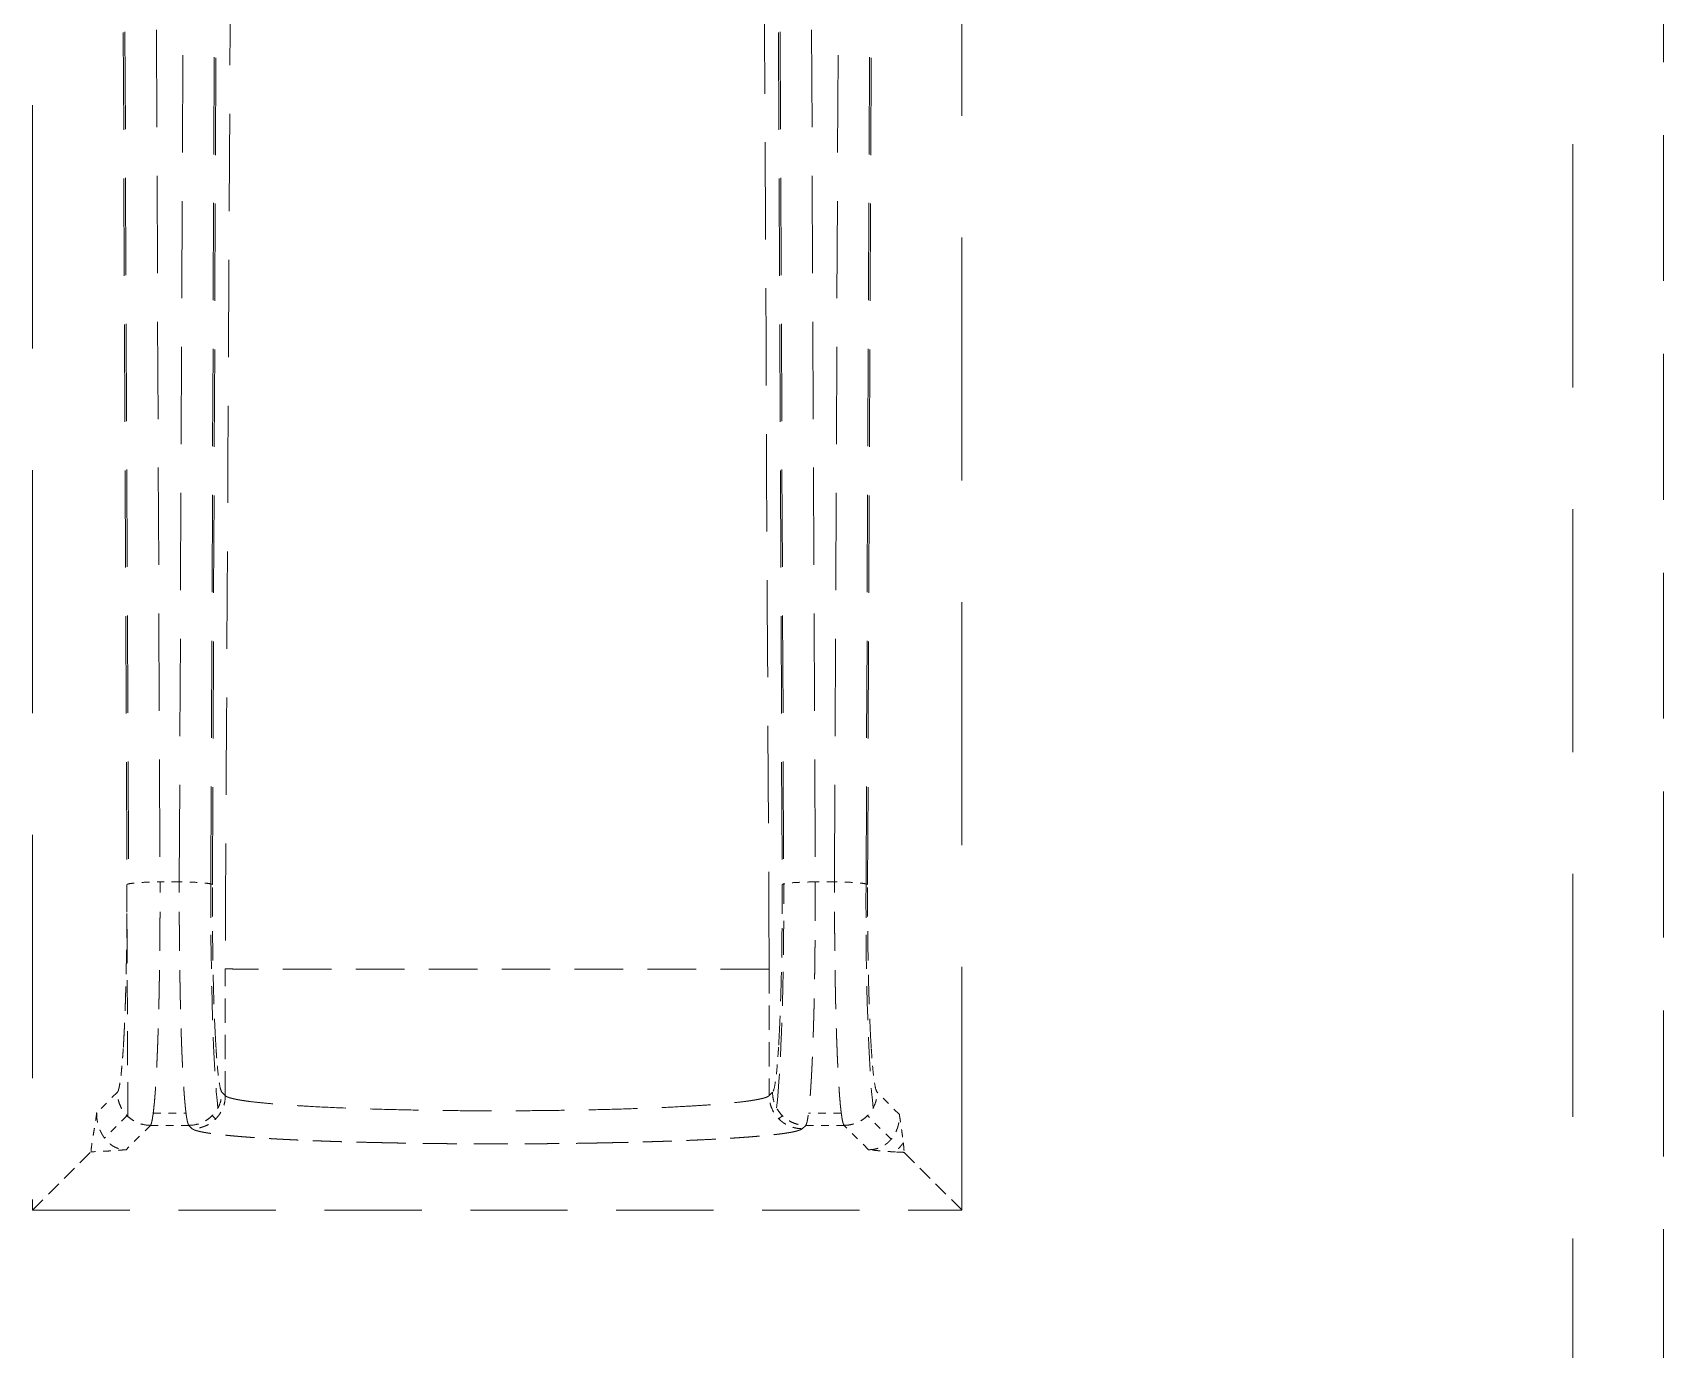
# Model space of a CAD drawing. Header units: millimetres. Extents: x -245 to 349, y -29 to 391.
# Drawn here: x -119.56 to -98.27, y 178.37 to 195.56 of the extents above; entities that cross this region are included whole.
import ezdxf

# ---------------------------------------------------------------- set-up
doc = ezdxf.new("R2010")
doc.units = ezdxf.units.MM
doc.linetypes.add('HIDDEN', pattern=[9.525, 6.35, -3.175])
doc.layers.add('7', color=7, linetype='Continuous', true_color=0xffffff)

msp = doc.modelspace()

# ---------------------------------------------------------------- linework, layer by layer
at = {"layer": '7', "color": 8, "linetype": 'HIDDEN', "lineweight": 18, "ltscale": 0.5}
for p, q in [((-119.563, 270.812), (-119.563, 180.188)), ((-107.431, 180.188), (-107.431, 270.812)), ((-99.453, 222.678), (-99.453, 132.053))]:
    msp.add_line(p, q, dxfattribs=at)
at = {"layer": '7', "color": 8, "linetype": 'HIDDEN', "lineweight": 13, "ltscale": 0.3}
msp.add_line((-98.273, 205.654), (-98.273, 150.782), dxfattribs=at)
at = {"layer": '7', "color": 8, "linetype": 'HIDDEN', "lineweight": 13, "ltscale": 0.2}
for p, q in [((-118.379, 195.561), (-118.333, 184.438)), ((-118.358, 195.57), (-118.311, 184.447)), ((-117.947, 195.596), (-117.9, 184.472)), ((-117.648, 184.472), (-117.601, 195.596)), ((-117.237, 184.447), (-117.191, 195.57)), ((-117.216, 184.438), (-117.169, 195.561)), ((-109.825, 195.561), (-109.778, 184.438)), ((-109.804, 195.57), (-109.757, 184.447)), ((-109.393, 195.596), (-109.346, 184.472)), ((-109.094, 184.472), (-109.047, 195.596)), ((-108.683, 184.447), (-108.636, 195.57)), ((-108.662, 184.438), (-108.615, 195.561))]:
    msp.add_line(p, q, dxfattribs=at)
at = {"layer": '7', "color": 8, "linetype": 'HIDDEN', "lineweight": 13, "ltscale": 0.07}
msp.add_line((-118.32, 181.411), (-118.333, 184.433), dxfattribs=at)
at = {"layer": '7', "color": 8, "linetype": 'HIDDEN', "lineweight": 13, "ltscale": 0.007}
for p, q in [((-117.648, 184.472), (-117.9, 184.472)), ((-109.094, 184.472), (-109.346, 184.472))]:
    msp.add_line(p, q, dxfattribs=at)
at = {"layer": '7', "color": 8, "linetype": 'HIDDEN', "lineweight": 13, "ltscale": 0.05}
msp.add_line((-109.947, 183.334), (-109.947, 181.682), dxfattribs=at)
at = {"layer": '7', "color": 8, "linetype": 'HIDDEN', "lineweight": 13, "ltscale": 0.01}
for p, q in [((-118.457, 181.726), (-118.727, 181.456)), ((-108.247, 181.436), (-108.537, 181.726)), ((-118.33, 181.421), (-118.624, 181.127)), ((-117.989, 181.452), (-117.56, 181.452)), ((-109.006, 181.452), (-109.434, 181.452)), ((-108.355, 181.112), (-108.664, 181.421)), ((-118.025, 181.294), (-118.343, 180.976)), ((-118.025, 181.294), (-117.524, 181.294)), ((-109.47, 181.294), (-108.969, 181.294)), ((-108.651, 180.976), (-108.969, 181.294))]:
    msp.add_line(p, q, dxfattribs=at)
at = {"layer": '7', "color": 8, "linetype": 'HIDDEN', "lineweight": 13, "ltscale": 0.002}
for p, q in [((-117.092, 181.726), (-117.048, 181.682)), ((-109.947, 181.682), (-109.903, 181.726)), ((-117.174, 181.377), (-117.219, 181.421)), ((-109.775, 181.421), (-109.82, 181.377)), ((-117.479, 181.25), (-117.524, 181.294)), ((-109.47, 181.294), (-109.515, 181.25))]:
    msp.add_line(p, q, dxfattribs=at)
at = {"layer": '7', "color": 8, "linetype": 'HIDDEN', "lineweight": 18, "ltscale": 0.03}
for p, q in [((-119.563, 180.188), (-118.803, 180.948)), ((-108.185, 180.941), (-107.431, 180.188))]:
    msp.add_line(p, q, dxfattribs=at)
at = {"layer": '7', "color": 8, "linetype": 'HIDDEN', "lineweight": 18, "ltscale": 0.2}
msp.add_line((-119.563, 180.188), (-107.431, 180.188), dxfattribs=at)
at = {"layer": '7', "color": 8, "linetype": 'HIDDEN', "lineweight": 13, "ltscale": 0.07}
for centre, start_param, end_param in [((-117.083, 184.236), 1.499329, 2.741428), ((-109.911, 184.236), 3.541757, 4.783856), ((-108.529, 184.236), 1.499329, 2.741428)]:
    msp.add_ellipse(centre, major_axis=(0, 2.947), ratio=0.052408, start_param=start_param, end_param=end_param, dxfattribs=at)
at = {"layer": '7', "color": 8, "linetype": 'HIDDEN', "lineweight": 13, "ltscale": 0.2}
for points in [[(-116.981, 196.405), (-117.003, 192.049), (-117.025, 187.693), (-117.048, 183.336)], [(-109.947, 183.334), (-109.969, 187.691), (-109.991, 192.048), (-110.013, 196.405)]]:
    msp.add_open_spline(points, degree=3, dxfattribs=at)
at = {"layer": '7', "color": 8, "linetype": 'HIDDEN', "lineweight": 13, "ltscale": 0.01}
for points in [[(-118.333, 184.438), (-118.33, 184.442), (-118.316, 184.446), (-118.271, 184.454), (-118.238, 184.458), (-118.159, 184.465), (-118.112, 184.467), (-118.01, 184.471), (-117.955, 184.472), (-117.9, 184.472)], [(-117.216, 184.438), (-117.219, 184.442), (-117.232, 184.446), (-117.278, 184.454), (-117.311, 184.458), (-117.39, 184.465), (-117.437, 184.467), (-117.539, 184.471), (-117.593, 184.472), (-117.648, 184.472)], [(-109.346, 184.472), (-109.401, 184.472), (-109.456, 184.471), (-109.557, 184.467), (-109.604, 184.465), (-109.684, 184.458), (-109.716, 184.454), (-109.762, 184.446), (-109.775, 184.442), (-109.778, 184.438)], [(-108.662, 184.438), (-108.664, 184.442), (-108.678, 184.446), (-108.724, 184.454), (-108.756, 184.458), (-108.836, 184.465), (-108.882, 184.467), (-108.984, 184.471), (-109.039, 184.472), (-109.094, 184.472)]]:
    msp.add_open_spline(points, degree=3, knots=[0, 0, 0, 0, 0.25, 0.25, 0.5, 0.5, 0.75, 0.75, 1, 1, 1, 1], dxfattribs=at)
at = {"layer": '7', "color": 8, "linetype": 'HIDDEN', "lineweight": 18, "ltscale": 0.006}
msp.add_open_spline([(-118.332, 184.237), (-118.332, 184.337), (-118.333, 184.438)], degree=2, dxfattribs=at)
at = {"layer": '7', "color": 8, "linetype": 'HIDDEN', "lineweight": 13, "ltscale": 0.08}
for points, knots in [([(-118.025, 181.294), (-118.024, 181.295), (-118.023, 181.297), (-118.02, 181.301), (-118.018, 181.306), (-118.016, 181.312), (-118.014, 181.318), (-118.011, 181.326), (-118.009, 181.334), (-118.007, 181.343), (-118.005, 181.354), (-118.002, 181.365), (-118, 181.376), (-117.998, 181.389), (-117.996, 181.403), (-117.994, 181.417), (-117.991, 181.433), (-117.989, 181.449), (-117.987, 181.466), (-117.985, 181.484), (-117.983, 181.502), (-117.981, 181.522), (-117.979, 181.542), (-117.977, 181.563), (-117.974, 181.585), (-117.972, 181.608), (-117.97, 181.632), (-117.968, 181.656), (-117.966, 181.681), (-117.964, 181.707), (-117.962, 181.734), (-117.96, 181.761), (-117.958, 181.789), (-117.957, 181.818), (-117.955, 181.848), (-117.953, 181.878), (-117.951, 181.909), (-117.949, 181.941), (-117.947, 181.974), (-117.946, 182.007), (-117.944, 182.041), (-117.942, 182.075), (-117.941, 182.11), (-117.939, 182.146), (-117.937, 182.183), (-117.936, 182.22), (-117.934, 182.257), (-117.933, 182.29), (-117.932, 182.318), (-117.931, 182.341), (-117.93, 182.364), (-117.929, 182.387), (-117.928, 182.41), (-117.928, 182.433), (-117.927, 182.456), (-117.926, 182.48), (-117.925, 182.504), (-117.924, 182.527), (-117.924, 182.551), (-117.923, 182.575), (-117.922, 182.6), (-117.922, 182.624), (-117.921, 182.648), (-117.92, 182.673), (-117.919, 182.698), (-117.919, 182.722), (-117.918, 182.747), (-117.917, 182.772), (-117.917, 182.797), (-117.916, 182.822), (-117.916, 182.848), (-117.915, 182.873), (-117.914, 182.898), (-117.914, 182.924), (-117.913, 182.949), (-117.913, 182.975), (-117.912, 183.001), (-117.912, 183.026), (-117.911, 183.052), (-117.911, 183.078), (-117.91, 183.104), (-117.91, 183.13), (-117.909, 183.156), (-117.909, 183.182), (-117.908, 183.209), (-117.908, 183.235), (-117.907, 183.261), (-117.907, 183.288), (-117.907, 183.314), (-117.906, 183.34), (-117.906, 183.367), (-117.906, 183.393), (-117.905, 183.42), (-117.905, 183.446), (-117.905, 183.473), (-117.904, 183.499), (-117.904, 183.526), (-117.904, 183.552), (-117.903, 183.579), (-117.903, 183.606), (-117.903, 183.632), (-117.903, 183.659), (-117.902, 183.685), (-117.902, 183.712), (-117.902, 183.739), (-117.902, 183.765), (-117.902, 183.792), (-117.901, 183.818), (-117.901, 183.845), (-117.901, 183.871), (-117.901, 183.898), (-117.901, 183.924), (-117.901, 183.951), (-117.901, 183.977), (-117.9, 184.004), (-117.9, 184.03), (-117.9, 184.057), (-117.9, 184.083), (-117.9, 184.109), (-117.9, 184.135), (-117.9, 184.162), (-117.9, 184.188), (-117.9, 184.214), (-117.9, 184.24), (-117.9, 184.266), (-117.9, 184.292), (-117.9, 184.318), (-117.9, 184.344), (-117.9, 184.37), (-117.9, 184.395), (-117.9, 184.421), (-117.9, 184.447), (-117.9, 184.464), (-117.9, 184.472)], [0, 0, 0, 0, 0.010871, 0.021743, 0.032615, 0.043486, 0.054359, 0.065231, 0.076104, 0.086976, 0.09785, 0.108723, 0.119596, 0.13047, 0.141344, 0.152218, 0.163092, 0.173967, 0.184842, 0.195717, 0.206592, 0.217467, 0.228343, 0.239218, 0.250094, 0.260971, 0.271847, 0.282724, 0.2936, 0.304477, 0.315355, 0.326232, 0.33711, 0.347987, 0.358865, 0.369744, 0.380622, 0.391501, 0.402379, 0.413258, 0.424138, 0.435017, 0.445897, 0.456776, 0.467656, 0.478537, 0.489417, 0.500298, 0.506617, 0.512926, 0.519224, 0.525512, 0.531789, 0.538056, 0.544313, 0.550558, 0.556794, 0.563019, 0.569233, 0.575437, 0.58163, 0.587813, 0.593986, 0.600148, 0.606299, 0.61244, 0.618571, 0.624691, 0.6308, 0.636899, 0.642988, 0.649066, 0.655133, 0.66119, 0.667237, 0.673273, 0.679299, 0.685314, 0.691318, 0.697313, 0.703296, 0.709269, 0.715232, 0.721184, 0.727126, 0.733057, 0.738978, 0.744888, 0.750788, 0.756677, 0.762556, 0.768424, 0.774282, 0.780129, 0.785966, 0.791793, 0.797608, 0.803414, 0.809209, 0.814993, 0.820767, 0.826531, 0.832284, 0.838026, 0.843758, 0.84948, 0.855191, 0.860891, 0.866581, 0.872261, 0.87793, 0.883589, 0.889237, 0.894875, 0.900502, 0.906119, 0.911725, 0.917321, 0.922906, 0.928481, 0.934045, 0.939599, 0.945142, 0.950675, 0.956198, 0.96171, 0.967211, 0.972702, 0.978183, 0.983653, 0.989112, 0.994561, 1, 1, 1, 1]), ([(-117.524, 181.294), (-117.524, 181.295), (-117.526, 181.297), (-117.528, 181.301), (-117.531, 181.306), (-117.533, 181.312), (-117.535, 181.318), (-117.538, 181.326), (-117.54, 181.334), (-117.542, 181.343), (-117.544, 181.353), (-117.546, 181.363), (-117.549, 181.374), (-117.551, 181.386), (-117.553, 181.399), (-117.555, 181.412), (-117.557, 181.426), (-117.559, 181.441), (-117.561, 181.456), (-117.563, 181.472), (-117.565, 181.489), (-117.567, 181.506), (-117.569, 181.524), (-117.57, 181.542), (-117.572, 181.561), (-117.574, 181.58), (-117.576, 181.6), (-117.578, 181.62), (-117.579, 181.641), (-117.581, 181.662), (-117.583, 181.684), (-117.584, 181.706), (-117.586, 181.728), (-117.588, 181.751), (-117.589, 181.774), (-117.591, 181.798), (-117.592, 181.822), (-117.594, 181.846), (-117.595, 181.871), (-117.597, 181.896), (-117.598, 181.921), (-117.6, 181.946), (-117.601, 181.972), (-117.602, 181.998), (-117.604, 182.024), (-117.605, 182.051), (-117.606, 182.077), (-117.608, 182.104), (-117.609, 182.131), (-117.61, 182.158), (-117.611, 182.185), (-117.613, 182.213), (-117.614, 182.24), (-117.615, 182.268), (-117.616, 182.294), (-117.617, 182.317), (-117.618, 182.339), (-117.618, 182.361), (-117.619, 182.384), (-117.62, 182.406), (-117.621, 182.428), (-117.622, 182.451), (-117.622, 182.474), (-117.623, 182.497), (-117.624, 182.52), (-117.625, 182.543), (-117.625, 182.567), (-117.626, 182.59), (-117.627, 182.614), (-117.627, 182.637), (-117.628, 182.661), (-117.629, 182.685), (-117.629, 182.71), (-117.63, 182.734), (-117.631, 182.758), (-117.631, 182.783), (-117.632, 182.807), (-117.632, 182.832), (-117.633, 182.857), (-117.634, 182.882), (-117.634, 182.907), (-117.635, 182.932), (-117.635, 182.957), (-117.636, 182.983), (-117.636, 183.008), (-117.637, 183.033), (-117.637, 183.059), (-117.638, 183.085), (-117.638, 183.11), (-117.639, 183.136), (-117.639, 183.162), (-117.64, 183.188), (-117.64, 183.214), (-117.641, 183.24), (-117.641, 183.267), (-117.641, 183.293), (-117.642, 183.319), (-117.642, 183.345), (-117.642, 183.372), (-117.643, 183.398), (-117.643, 183.425), (-117.644, 183.451), (-117.644, 183.478), (-117.644, 183.505), (-117.644, 183.531), (-117.645, 183.558), (-117.645, 183.585), (-117.645, 183.612), (-117.646, 183.639), (-117.646, 183.665), (-117.646, 183.692), (-117.646, 183.719), (-117.646, 183.746), (-117.647, 183.773), (-117.647, 183.8), (-117.647, 183.827), (-117.647, 183.854), (-117.647, 183.881), (-117.648, 183.908), (-117.648, 183.935), (-117.648, 183.962), (-117.648, 183.989), (-117.648, 184.016), (-117.648, 184.043), (-117.648, 184.07), (-117.648, 184.097), (-117.648, 184.124), (-117.648, 184.151), (-117.648, 184.178), (-117.648, 184.205), (-117.648, 184.232), (-117.648, 184.258), (-117.648, 184.285), (-117.648, 184.312), (-117.648, 184.339), (-117.648, 184.366), (-117.648, 184.392), (-117.648, 184.419), (-117.648, 184.446), (-117.648, 184.463), (-117.648, 184.472)], [0, 0, 0, 0, 0.011005, 0.021949, 0.032833, 0.043657, 0.054421, 0.065124, 0.075767, 0.086351, 0.096873, 0.107336, 0.117739, 0.128081, 0.138363, 0.148585, 0.158747, 0.168848, 0.178889, 0.18887, 0.198791, 0.208652, 0.218452, 0.228193, 0.237873, 0.247493, 0.257052, 0.266552, 0.275991, 0.28537, 0.294689, 0.303948, 0.313147, 0.322285, 0.331363, 0.340381, 0.349339, 0.358237, 0.367074, 0.375851, 0.384568, 0.393225, 0.401822, 0.410358, 0.418835, 0.427251, 0.435607, 0.443903, 0.452139, 0.460314, 0.468429, 0.476485, 0.48448, 0.492414, 0.500289, 0.50639, 0.512486, 0.518577, 0.524662, 0.530742, 0.536817, 0.542886, 0.54895, 0.555009, 0.561062, 0.567111, 0.573153, 0.579191, 0.585223, 0.59125, 0.597272, 0.603288, 0.609299, 0.615305, 0.621305, 0.6273, 0.63329, 0.639274, 0.645253, 0.651227, 0.657196, 0.663159, 0.669117, 0.67507, 0.681017, 0.68696, 0.692896, 0.698828, 0.704754, 0.710675, 0.716591, 0.722501, 0.728406, 0.734306, 0.740201, 0.74609, 0.751974, 0.757853, 0.763726, 0.769594, 0.775457, 0.781315, 0.787167, 0.793014, 0.798856, 0.804692, 0.810523, 0.816349, 0.82217, 0.827985, 0.833795, 0.8396, 0.8454, 0.851194, 0.856983, 0.862767, 0.868545, 0.874319, 0.880087, 0.885849, 0.891607, 0.897359, 0.903106, 0.908848, 0.914584, 0.920315, 0.926041, 0.931762, 0.937477, 0.943187, 0.948892, 0.954592, 0.960286, 0.965975, 0.971659, 0.977338, 0.983011, 0.988679, 0.994342, 1, 1, 1, 1]), ([(-109.346, 184.472), (-109.346, 184.456), (-109.346, 184.423), (-109.346, 184.374), (-109.346, 184.324), (-109.346, 184.275), (-109.346, 184.225), (-109.346, 184.175), (-109.346, 184.126), (-109.346, 184.076), (-109.346, 184.026), (-109.346, 183.976), (-109.346, 183.926), (-109.347, 183.876), (-109.347, 183.826), (-109.347, 183.777), (-109.348, 183.727), (-109.348, 183.677), (-109.349, 183.627), (-109.349, 183.578), (-109.35, 183.528), (-109.35, 183.479), (-109.351, 183.43), (-109.352, 183.381), (-109.352, 183.332), (-109.353, 183.284), (-109.354, 183.235), (-109.354, 183.187), (-109.355, 183.139), (-109.356, 183.091), (-109.357, 183.044), (-109.358, 182.997), (-109.359, 182.95), (-109.36, 182.904), (-109.361, 182.857), (-109.362, 182.812), (-109.363, 182.766), (-109.364, 182.721), (-109.366, 182.676), (-109.367, 182.632), (-109.368, 182.588), (-109.37, 182.545), (-109.371, 182.502), (-109.372, 182.46), (-109.374, 182.418), (-109.375, 182.377), (-109.377, 182.336), (-109.378, 182.304), (-109.379, 182.282), (-109.379, 182.268), (-109.38, 182.254), (-109.38, 182.241), (-109.381, 182.227), (-109.382, 182.214), (-109.382, 182.2), (-109.383, 182.186), (-109.383, 182.173), (-109.384, 182.159), (-109.385, 182.146), (-109.385, 182.132), (-109.386, 182.119), (-109.386, 182.106), (-109.387, 182.092), (-109.388, 182.079), (-109.388, 182.066), (-109.389, 182.053), (-109.39, 182.04), (-109.39, 182.027), (-109.391, 182.014), (-109.392, 182.001), (-109.392, 181.988), (-109.393, 181.975), (-109.394, 181.962), (-109.394, 181.949), (-109.395, 181.937), (-109.396, 181.924), (-109.396, 181.912), (-109.397, 181.899), (-109.398, 181.887), (-109.399, 181.875), (-109.399, 181.862), (-109.4, 181.85), (-109.401, 181.838), (-109.402, 181.826), (-109.402, 181.814), (-109.403, 181.802), (-109.404, 181.791), (-109.405, 181.779), (-109.405, 181.767), (-109.406, 181.756), (-109.407, 181.744), (-109.408, 181.733), (-109.409, 181.722), (-109.409, 181.711), (-109.41, 181.7), (-109.411, 181.689), (-109.412, 181.678), (-109.413, 181.667), (-109.414, 181.657), (-109.414, 181.646), (-109.415, 181.636), (-109.416, 181.625), (-109.417, 181.615), (-109.418, 181.605), (-109.419, 181.595), (-109.42, 181.586), (-109.421, 181.576), (-109.421, 181.566), (-109.422, 181.557), (-109.423, 181.548), (-109.424, 181.538), (-109.425, 181.529), (-109.426, 181.52), (-109.427, 181.512), (-109.428, 181.503), (-109.429, 181.494), (-109.43, 181.486), (-109.431, 181.478), (-109.432, 181.47), (-109.433, 181.462), (-109.434, 181.454), (-109.435, 181.446), (-109.436, 181.439), (-109.437, 181.432), (-109.438, 181.425), (-109.439, 181.418), (-109.44, 181.411), (-109.441, 181.404), (-109.442, 181.398), (-109.443, 181.391), (-109.444, 181.385), (-109.445, 181.379), (-109.446, 181.373), (-109.447, 181.368), (-109.448, 181.362), (-109.449, 181.357), (-109.45, 181.352), (-109.451, 181.347), (-109.452, 181.342), (-109.453, 181.338), (-109.454, 181.333), (-109.456, 181.329), (-109.457, 181.325), (-109.458, 181.321), (-109.459, 181.318), (-109.46, 181.315), (-109.461, 181.311), (-109.462, 181.308), (-109.463, 181.306), (-109.465, 181.303), (-109.466, 181.301), (-109.467, 181.299), (-109.468, 181.297), (-109.469, 181.295), (-109.47, 181.294), (-109.47, 181.294)], [0, 0, 0, 0, 0.010459, 0.020935, 0.03143, 0.041942, 0.052472, 0.063021, 0.073587, 0.084171, 0.094773, 0.105393, 0.11603, 0.126686, 0.13736, 0.148052, 0.158762, 0.169489, 0.180235, 0.190999, 0.20178, 0.21258, 0.223397, 0.234233, 0.245087, 0.255958, 0.266848, 0.277756, 0.288682, 0.299625, 0.310587, 0.321567, 0.332565, 0.343581, 0.354615, 0.365668, 0.376738, 0.387826, 0.398933, 0.410057, 0.4212, 0.43236, 0.443539, 0.454736, 0.465951, 0.477184, 0.488436, 0.499705, 0.503599, 0.507507, 0.511431, 0.515369, 0.519321, 0.523289, 0.527271, 0.531268, 0.53528, 0.539306, 0.543347, 0.547403, 0.551474, 0.55556, 0.55966, 0.563775, 0.567905, 0.572049, 0.576208, 0.580382, 0.584571, 0.588774, 0.592993, 0.597226, 0.601473, 0.605736, 0.610013, 0.614305, 0.618612, 0.622933, 0.62727, 0.631621, 0.635986, 0.640367, 0.644762, 0.649172, 0.653597, 0.658036, 0.662491, 0.66696, 0.671444, 0.675942, 0.680455, 0.684983, 0.689526, 0.694084, 0.698656, 0.703243, 0.707845, 0.712462, 0.717093, 0.721739, 0.7264, 0.731076, 0.735766, 0.740471, 0.745191, 0.749925, 0.754675, 0.759439, 0.764218, 0.769012, 0.77382, 0.778643, 0.783481, 0.788334, 0.793201, 0.798083, 0.80298, 0.807892, 0.812818, 0.81776, 0.822716, 0.827686, 0.832672, 0.837672, 0.842687, 0.847717, 0.852761, 0.857821, 0.862895, 0.867983, 0.873087, 0.878205, 0.883338, 0.888486, 0.893649, 0.898826, 0.904018, 0.909225, 0.914447, 0.919683, 0.924934, 0.9302, 0.935481, 0.940776, 0.946086, 0.951411, 0.956751, 0.962106, 0.967475, 0.972859, 0.978257, 0.983671, 0.989099, 0.994542, 1, 1, 1, 1]), ([(-108.969, 181.294), (-108.97, 181.295), (-108.972, 181.297), (-108.974, 181.301), (-108.976, 181.306), (-108.979, 181.312), (-108.981, 181.318), (-108.983, 181.326), (-108.985, 181.334), (-108.988, 181.343), (-108.99, 181.353), (-108.992, 181.363), (-108.994, 181.374), (-108.996, 181.386), (-108.998, 181.399), (-109, 181.412), (-109.002, 181.426), (-109.004, 181.441), (-109.006, 181.456), (-109.008, 181.472), (-109.01, 181.489), (-109.012, 181.506), (-109.014, 181.524), (-109.016, 181.542), (-109.018, 181.561), (-109.02, 181.58), (-109.021, 181.6), (-109.023, 181.62), (-109.025, 181.641), (-109.027, 181.662), (-109.028, 181.684), (-109.03, 181.706), (-109.032, 181.728), (-109.033, 181.751), (-109.035, 181.774), (-109.036, 181.798), (-109.038, 181.822), (-109.039, 181.846), (-109.041, 181.871), (-109.042, 181.896), (-109.044, 181.921), (-109.045, 181.946), (-109.047, 181.972), (-109.048, 181.998), (-109.049, 182.024), (-109.051, 182.051), (-109.052, 182.077), (-109.053, 182.104), (-109.055, 182.131), (-109.056, 182.158), (-109.057, 182.185), (-109.058, 182.213), (-109.059, 182.24), (-109.06, 182.268), (-109.061, 182.294), (-109.062, 182.317), (-109.063, 182.339), (-109.064, 182.361), (-109.065, 182.384), (-109.066, 182.406), (-109.066, 182.428), (-109.067, 182.451), (-109.068, 182.474), (-109.069, 182.497), (-109.069, 182.52), (-109.07, 182.543), (-109.071, 182.567), (-109.072, 182.59), (-109.072, 182.614), (-109.073, 182.637), (-109.074, 182.661), (-109.074, 182.685), (-109.075, 182.71), (-109.076, 182.734), (-109.076, 182.758), (-109.077, 182.783), (-109.077, 182.807), (-109.078, 182.832), (-109.079, 182.857), (-109.079, 182.882), (-109.08, 182.907), (-109.08, 182.932), (-109.081, 182.957), (-109.081, 182.983), (-109.082, 183.008), (-109.082, 183.033), (-109.083, 183.059), (-109.083, 183.085), (-109.084, 183.11), (-109.084, 183.136), (-109.085, 183.162), (-109.085, 183.188), (-109.086, 183.214), (-109.086, 183.24), (-109.087, 183.267), (-109.087, 183.293), (-109.087, 183.319), (-109.088, 183.345), (-109.088, 183.372), (-109.088, 183.398), (-109.089, 183.425), (-109.089, 183.451), (-109.089, 183.478), (-109.09, 183.505), (-109.09, 183.531), (-109.09, 183.558), (-109.091, 183.585), (-109.091, 183.612), (-109.091, 183.639), (-109.091, 183.665), (-109.092, 183.692), (-109.092, 183.719), (-109.092, 183.746), (-109.092, 183.773), (-109.092, 183.8), (-109.093, 183.827), (-109.093, 183.854), (-109.093, 183.881), (-109.093, 183.908), (-109.093, 183.935), (-109.093, 183.962), (-109.093, 183.989), (-109.094, 184.016), (-109.094, 184.043), (-109.094, 184.07), (-109.094, 184.097), (-109.094, 184.124), (-109.094, 184.151), (-109.094, 184.178), (-109.094, 184.205), (-109.094, 184.232), (-109.094, 184.258), (-109.094, 184.285), (-109.094, 184.312), (-109.094, 184.339), (-109.094, 184.366), (-109.094, 184.392), (-109.094, 184.419), (-109.094, 184.446), (-109.094, 184.463), (-109.094, 184.472)], [0, 0, 0, 0, 0.011005, 0.021949, 0.032833, 0.043657, 0.054421, 0.065124, 0.075767, 0.086351, 0.096873, 0.107336, 0.117739, 0.128081, 0.138363, 0.148585, 0.158747, 0.168848, 0.178889, 0.18887, 0.198791, 0.208652, 0.218452, 0.228193, 0.237873, 0.247493, 0.257052, 0.266552, 0.275991, 0.28537, 0.294689, 0.303948, 0.313147, 0.322285, 0.331363, 0.340381, 0.349339, 0.358237, 0.367074, 0.375851, 0.384568, 0.393225, 0.401822, 0.410358, 0.418835, 0.427251, 0.435607, 0.443903, 0.452139, 0.460314, 0.468429, 0.476485, 0.48448, 0.492414, 0.500289, 0.50639, 0.512486, 0.518577, 0.524662, 0.530742, 0.536817, 0.542886, 0.54895, 0.555009, 0.561062, 0.567111, 0.573153, 0.579191, 0.585223, 0.59125, 0.597272, 0.603288, 0.609299, 0.615305, 0.621305, 0.6273, 0.63329, 0.639274, 0.645253, 0.651227, 0.657196, 0.663159, 0.669117, 0.67507, 0.681017, 0.68696, 0.692896, 0.698828, 0.704754, 0.710675, 0.716591, 0.722501, 0.728406, 0.734306, 0.740201, 0.74609, 0.751974, 0.757853, 0.763726, 0.769594, 0.775457, 0.781315, 0.787167, 0.793014, 0.798856, 0.804692, 0.810523, 0.816349, 0.82217, 0.827985, 0.833795, 0.8396, 0.8454, 0.851194, 0.856983, 0.862767, 0.868545, 0.874319, 0.880087, 0.885849, 0.891607, 0.897359, 0.903106, 0.908848, 0.914584, 0.920315, 0.926041, 0.931762, 0.937477, 0.943187, 0.948892, 0.954592, 0.960286, 0.965975, 0.971659, 0.977338, 0.983011, 0.988679, 0.994342, 1, 1, 1, 1])]:
    msp.add_open_spline(points, degree=3, knots=knots, dxfattribs=at)
at = {"layer": '7', "color": 8, "linetype": 'HIDDEN', "lineweight": 18, "ltscale": 0.06}
for points, knots in [([(-117.169, 182.306), (-117.174, 182.39), (-117.179, 182.481), (-117.189, 182.706), (-117.195, 182.843), (-117.203, 183.133), (-117.207, 183.287), (-117.212, 183.605), (-117.214, 183.77), (-117.216, 184.102), (-117.217, 184.271), (-117.216, 184.438)], [0, 0, 0, 0, 0.163267, 0.163267, 0.37245, 0.37245, 0.581634, 0.581634, 0.790817, 0.790817, 1, 1, 1, 1]), ([(-109.778, 184.438), (-109.777, 184.271), (-109.778, 184.102), (-109.78, 183.77), (-109.782, 183.605), (-109.787, 183.287), (-109.791, 183.133), (-109.8, 182.843), (-109.805, 182.706), (-109.815, 182.485), (-109.82, 182.397), (-109.825, 182.315)], [0, 0, 0, 0, 0.210476, 0.210476, 0.420953, 0.420953, 0.631429, 0.631429, 0.841906, 0.841906, 1, 1, 1, 1]), ([(-108.615, 182.306), (-108.62, 182.39), (-108.625, 182.481), (-108.635, 182.706), (-108.64, 182.843), (-108.649, 183.133), (-108.652, 183.287), (-108.658, 183.605), (-108.66, 183.77), (-108.662, 184.102), (-108.662, 184.271), (-108.662, 184.438)], [0, 0, 0, 0, 0.163267, 0.163267, 0.37245, 0.37245, 0.581634, 0.581634, 0.790817, 0.790817, 1, 1, 1, 1])]:
    msp.add_open_spline(points, degree=3, knots=knots, dxfattribs=at)
at = {"layer": '7', "color": 8, "linetype": 'HIDDEN', "lineweight": 18, "ltscale": 0.05}
msp.add_open_spline([(-118.379, 182.315), (-118.371, 182.437), (-118.356, 182.77), (-118.343, 183.207), (-118.335, 183.686), (-118.332, 184.086), (-118.332, 184.237)], degree=2, knots=[0, 0, 0, 0.172738, 0.402461, 0.632183, 0.861906, 1, 1, 1], dxfattribs=at)
at = {"layer": '7', "color": 8, "linetype": 'HIDDEN', "lineweight": 18, "ltscale": 0.1}
msp.add_open_spline([(-109.947, 183.334), (-109.952, 183.334), (-109.961, 183.334), (-109.992, 183.334), (-110.035, 183.333), (-110.09, 183.333), (-110.191, 183.333), (-110.368, 183.333), (-110.659, 183.333), (-111.014, 183.332), (-111.559, 183.332), (-112.361, 183.332), (-113.421, 183.332), (-114.489, 183.332), (-115.469, 183.333), (-116.273, 183.334), (-116.738, 183.335), (-116.96, 183.335), (-117.029, 183.336), (-117.044, 183.336), (-117.048, 183.336)], degree=3, knots=[0, 0, 0, 0, 0.01977, 0.039541, 0.059311, 0.079081, 0.098852, 0.148239, 0.197626, 0.247013, 0.2964, 0.394898, 0.493395, 0.591892, 0.69039, 0.788887, 0.887385, 0.936772, 0.986159, 1, 1, 1, 1], dxfattribs=at)
at = {"layer": '7', "color": 8, "linetype": 'HIDDEN', "lineweight": 13, "ltscale": 0.05}
msp.add_open_spline([(-117.048, 181.682), (-117.048, 182.233), (-117.048, 182.785), (-117.048, 183.336)], degree=3, dxfattribs=at)
at = {"layer": '7', "color": 8, "linetype": 'HIDDEN', "lineweight": 13, "ltscale": 0.02}
for points, degree, knots in [([(-118.457, 181.726), (-118.444, 181.739), (-118.418, 181.865), (-118.395, 182.085), (-118.381, 182.275), (-118.379, 182.315)], 2, [0, 0, 0, 0.307876, 0.615752, 0.923628, 1, 1, 1]), ([(-117.092, 181.726), (-117.1, 181.735), (-117.109, 181.76), (-117.126, 181.844), (-117.134, 181.901), (-117.15, 182.048), (-117.158, 182.136), (-117.166, 182.26), (-117.168, 182.282), (-117.169, 182.306)], 3, [0, 0, 0, 0, 0.310607, 0.310607, 0.621214, 0.621214, 0.931822, 0.931822, 1, 1, 1, 1]), ([(-109.825, 182.315), (-109.826, 182.289), (-109.828, 182.263), (-109.837, 182.136), (-109.844, 182.048), (-109.86, 181.901), (-109.868, 181.844), (-109.885, 181.76), (-109.894, 181.735), (-109.903, 181.726)], 3, [0, 0, 0, 0, 0.076603, 0.076603, 0.384402, 0.384402, 0.692201, 0.692201, 1, 1, 1, 1]), ([(-108.537, 181.726), (-108.546, 181.735), (-108.555, 181.76), (-108.572, 181.844), (-108.58, 181.901), (-108.596, 182.048), (-108.603, 182.136), (-108.612, 182.26), (-108.613, 182.282), (-108.615, 182.306)], 3, [0, 0, 0, 0, 0.310607, 0.310607, 0.621214, 0.621214, 0.931822, 0.931822, 1, 1, 1, 1]), ([(-118.025, 181.294), (-118.053, 181.294), (-118.081, 181.297), (-118.137, 181.308), (-118.164, 181.316), (-118.216, 181.338), (-118.241, 181.351), (-118.288, 181.383), (-118.31, 181.401), (-118.35, 181.441), (-118.368, 181.463), (-118.4, 181.51), (-118.413, 181.535), (-118.435, 181.587), (-118.443, 181.614), (-118.454, 181.67), (-118.457, 181.698), (-118.457, 181.726)], 3, [0, 0, 0, 0, 0.125, 0.125, 0.25, 0.25, 0.375, 0.375, 0.5, 0.5, 0.625, 0.625, 0.75, 0.75, 0.875, 0.875, 1, 1, 1, 1]), ([(-117.524, 181.294), (-117.495, 181.294), (-117.467, 181.297), (-117.412, 181.308), (-117.385, 181.316), (-117.333, 181.338), (-117.308, 181.352), (-117.261, 181.383), (-117.239, 181.401), (-117.199, 181.441), (-117.181, 181.463), (-117.149, 181.51), (-117.136, 181.535), (-117.114, 181.587), (-117.106, 181.614), (-117.095, 181.67), (-117.092, 181.698), (-117.092, 181.726)], 3, [0, 0, 0, 0, 0.125, 0.125, 0.25, 0.25, 0.375, 0.375, 0.5, 0.5, 0.625, 0.625, 0.75, 0.75, 0.875, 0.875, 1, 1, 1, 1]), ([(-117.047, 181.682), (-117.048, 181.651), (-117.051, 181.621), (-117.06, 181.577), (-117.064, 181.563), (-117.073, 181.535), (-117.079, 181.521), (-117.096, 181.482), (-117.11, 181.458), (-117.133, 181.425), (-117.141, 181.415), (-117.157, 181.395), (-117.165, 181.386), (-117.183, 181.368), (-117.192, 181.36), (-117.212, 181.343), (-117.222, 181.335), (-117.255, 181.312), (-117.28, 181.298), (-117.319, 181.281), (-117.332, 181.276), (-117.36, 181.267), (-117.374, 181.263), (-117.418, 181.253), (-117.448, 181.25), (-117.479, 181.25)], 3, [0, 0, 0, 0, 0.125, 0.125, 0.1875, 0.1875, 0.25, 0.25, 0.375, 0.375, 0.4375, 0.4375, 0.5, 0.5, 0.5625, 0.5625, 0.625, 0.625, 0.75, 0.75, 0.8125, 0.8125, 0.875, 0.875, 1, 1, 1, 1]), ([(-109.515, 181.25), (-109.546, 181.25), (-109.576, 181.253), (-109.62, 181.263), (-109.634, 181.267), (-109.662, 181.276), (-109.675, 181.281), (-109.715, 181.298), (-109.739, 181.312), (-109.772, 181.335), (-109.782, 181.343), (-109.802, 181.36), (-109.811, 181.368), (-109.829, 181.386), (-109.837, 181.395), (-109.854, 181.415), (-109.862, 181.425), (-109.885, 181.458), (-109.898, 181.482), (-109.916, 181.521), (-109.921, 181.535), (-109.93, 181.563), (-109.934, 181.577), (-109.943, 181.621), (-109.947, 181.651), (-109.947, 181.682)], 3, [0, 0, 0, 0, 0.125, 0.125, 0.1875, 0.1875, 0.25, 0.25, 0.375, 0.375, 0.4375, 0.4375, 0.5, 0.5, 0.5625, 0.5625, 0.625, 0.625, 0.75, 0.75, 0.8125, 0.8125, 0.875, 0.875, 1, 1, 1, 1]), ([(-109.903, 181.726), (-109.903, 181.698), (-109.9, 181.67), (-109.889, 181.614), (-109.88, 181.587), (-109.859, 181.535), (-109.845, 181.51), (-109.814, 181.463), (-109.796, 181.441), (-109.756, 181.401), (-109.734, 181.383), (-109.687, 181.352), (-109.662, 181.338), (-109.609, 181.316), (-109.582, 181.308), (-109.527, 181.297), (-109.499, 181.294), (-109.47, 181.294)], 3, [0, 0, 0, 0, 0.125, 0.125, 0.25, 0.25, 0.375, 0.375, 0.5, 0.5, 0.625, 0.625, 0.75, 0.75, 0.875, 0.875, 1, 1, 1, 1]), ([(-108.969, 181.294), (-108.941, 181.294), (-108.913, 181.297), (-108.857, 181.308), (-108.83, 181.316), (-108.778, 181.338), (-108.753, 181.352), (-108.706, 181.383), (-108.684, 181.401), (-108.644, 181.441), (-108.626, 181.463), (-108.595, 181.51), (-108.581, 181.535), (-108.56, 181.587), (-108.551, 181.614), (-108.54, 181.67), (-108.537, 181.698), (-108.537, 181.726)], 3, [0, 0, 0, 0, 0.125, 0.125, 0.25, 0.25, 0.375, 0.375, 0.5, 0.5, 0.625, 0.625, 0.75, 0.75, 0.875, 0.875, 1, 1, 1, 1]), ([(-118.727, 181.456), (-118.727, 181.452), (-118.727, 181.444), (-118.727, 181.432), (-118.727, 181.419), (-118.726, 181.407), (-118.725, 181.395), (-118.724, 181.383), (-118.722, 181.37), (-118.72, 181.358), (-118.718, 181.346), (-118.714, 181.328), (-118.709, 181.306), (-118.701, 181.279), (-118.691, 181.251), (-118.682, 181.228), (-118.673, 181.209), (-118.666, 181.195), (-118.658, 181.18), (-118.65, 181.166), (-118.642, 181.152), (-118.632, 181.138), (-118.621, 181.123), (-118.609, 181.108), (-118.597, 181.094), (-118.58, 181.075), (-118.558, 181.055), (-118.531, 181.034), (-118.505, 181.018), (-118.485, 181.008), (-118.474, 181.003), (-118.469, 181.001), (-118.464, 180.999), (-118.459, 180.997), (-118.455, 180.995), (-118.45, 180.994), (-118.445, 180.992), (-118.44, 180.991), (-118.435, 180.989), (-118.431, 180.988), (-118.426, 180.987), (-118.421, 180.985), (-118.416, 180.984), (-118.411, 180.983), (-118.406, 180.982), (-118.402, 180.981), (-118.397, 180.98), (-118.392, 180.98), (-118.387, 180.979), (-118.382, 180.978), (-118.377, 180.978), (-118.372, 180.977), (-118.367, 180.977), (-118.362, 180.977), (-118.357, 180.976), (-118.352, 180.976), (-118.348, 180.976), (-118.344, 180.976), (-118.343, 180.976)], 3, [0, 0, 0, 0, 0.011055, 0.022454, 0.03423, 0.046412, 0.059029, 0.072104, 0.085659, 0.099715, 0.11429, 0.129398, 0.163401, 0.202232, 0.246006, 0.294802, 0.320958, 0.348088, 0.376199, 0.405296, 0.435384, 0.466467, 0.503441, 0.540308, 0.577069, 0.613723, 0.686463, 0.749222, 0.802068, 0.845123, 0.852703, 0.860097, 0.867308, 0.874338, 0.881189, 0.887865, 0.894368, 0.900702, 0.906869, 0.912875, 0.918722, 0.924416, 0.929961, 0.935363, 0.940627, 0.945759, 0.950766, 0.955655, 0.960434, 0.965111, 0.969694, 0.974193, 0.978618, 0.982978, 0.987285, 0.99155, 0.995785, 1, 1, 1, 1]), ([(-108.651, 180.976), (-108.647, 180.976), (-108.639, 180.976), (-108.627, 180.976), (-108.615, 180.977), (-108.602, 180.978), (-108.59, 180.98), (-108.578, 180.982), (-108.565, 180.984), (-108.553, 180.987), (-108.541, 180.99), (-108.528, 180.994), (-108.516, 180.999), (-108.504, 181.003), (-108.494, 181.008), (-108.486, 181.011), (-108.48, 181.014), (-108.474, 181.017), (-108.468, 181.02), (-108.463, 181.023), (-108.457, 181.026), (-108.451, 181.03), (-108.445, 181.033), (-108.439, 181.037), (-108.433, 181.041), (-108.428, 181.045), (-108.422, 181.049), (-108.416, 181.054), (-108.41, 181.058), (-108.404, 181.063), (-108.399, 181.068), (-108.393, 181.073), (-108.387, 181.078), (-108.382, 181.083), (-108.376, 181.089), (-108.371, 181.095), (-108.365, 181.1), (-108.36, 181.106), (-108.356, 181.111), (-108.351, 181.116), (-108.345, 181.124), (-108.337, 181.134), (-108.328, 181.147), (-108.318, 181.163), (-108.307, 181.182), (-108.295, 181.203), (-108.284, 181.229), (-108.275, 181.251), (-108.269, 181.268), (-108.266, 181.28), (-108.263, 181.292), (-108.26, 181.304), (-108.257, 181.315), (-108.255, 181.327), (-108.253, 181.338), (-108.252, 181.349), (-108.25, 181.359), (-108.249, 181.37), (-108.248, 181.38), (-108.248, 181.39), (-108.247, 181.4), (-108.247, 181.409), (-108.247, 181.418), (-108.247, 181.427), (-108.247, 181.433), (-108.247, 181.436)], 3, [0, 0, 0, 0, 0.013628, 0.027189, 0.040752, 0.054385, 0.068155, 0.082127, 0.096365, 0.110925, 0.125865, 0.141236, 0.157083, 0.17345, 0.190376, 0.198571, 0.206964, 0.215557, 0.224353, 0.233357, 0.242569, 0.251994, 0.261633, 0.271488, 0.281562, 0.291857, 0.302374, 0.313115, 0.324081, 0.335275, 0.346698, 0.358351, 0.370235, 0.382351, 0.394701, 0.407285, 0.420105, 0.433162, 0.440645, 0.452882, 0.469875, 0.491623, 0.518127, 0.549386, 0.585401, 0.626171, 0.671696, 0.721977, 0.742828, 0.763112, 0.782829, 0.801979, 0.820564, 0.838585, 0.856043, 0.872938, 0.889274, 0.90505, 0.920269, 0.934932, 0.949042, 0.962601, 0.975612, 0.988077, 1, 1, 1, 1])]:
    msp.add_open_spline(points, degree=degree, knots=knots, dxfattribs=at)
at = {"layer": '7', "color": 8, "linetype": 'HIDDEN', "lineweight": 13, "ltscale": 0.1}
msp.add_open_spline([(-117.048, 181.682), (-117.046, 181.681), (-117.044, 181.679), (-117.04, 181.675), (-117.035, 181.672), (-117.029, 181.669), (-117.022, 181.666), (-117.014, 181.662), (-117.006, 181.659), (-116.998, 181.656), (-116.988, 181.653), (-116.978, 181.65), (-116.968, 181.648), (-116.957, 181.645), (-116.946, 181.642), (-116.934, 181.639), (-116.921, 181.637), (-116.909, 181.634), (-116.896, 181.632), (-116.883, 181.629), (-116.869, 181.627), (-116.856, 181.624), (-116.842, 181.622), (-116.828, 181.62), (-116.813, 181.618), (-116.799, 181.615), (-116.785, 181.613), (-116.77, 181.611), (-116.756, 181.609), (-116.741, 181.607), (-116.682, 181.6), (-116.567, 181.587), (-116.378, 181.57), (-116.171, 181.555), (-115.892, 181.538), (-115.52, 181.52), (-115.042, 181.504), (-114.537, 181.492), (-114.019, 181.485), (-113.526, 181.483), (-113.064, 181.485), (-112.632, 181.49), (-112.205, 181.498), (-111.793, 181.509), (-111.401, 181.523), (-111.081, 181.539), (-110.823, 181.555), (-110.617, 181.57), (-110.427, 181.587), (-110.315, 181.599), (-110.261, 181.606), (-110.253, 181.607), (-110.246, 181.608), (-110.239, 181.609), (-110.232, 181.61), (-110.224, 181.611), (-110.217, 181.612), (-110.21, 181.613), (-110.203, 181.614), (-110.195, 181.615), (-110.188, 181.616), (-110.181, 181.618), (-110.174, 181.619), (-110.167, 181.62), (-110.16, 181.621), (-110.153, 181.622), (-110.146, 181.623), (-110.139, 181.624), (-110.132, 181.626), (-110.125, 181.627), (-110.118, 181.628), (-110.112, 181.629), (-110.105, 181.63), (-110.098, 181.632), (-110.092, 181.633), (-110.085, 181.634), (-110.079, 181.635), (-110.073, 181.637), (-110.067, 181.638), (-110.061, 181.639), (-110.055, 181.641), (-110.049, 181.642), (-110.043, 181.643), (-110.037, 181.645), (-110.032, 181.646), (-110.026, 181.648), (-110.021, 181.649), (-110.016, 181.65), (-110.011, 181.652), (-110.006, 181.653), (-110.001, 181.655), (-109.997, 181.656), (-109.992, 181.658), (-109.988, 181.659), (-109.984, 181.661), (-109.98, 181.662), (-109.976, 181.664), (-109.972, 181.666), (-109.969, 181.667), (-109.966, 181.669), (-109.963, 181.67), (-109.96, 181.672), (-109.957, 181.674), (-109.954, 181.675), (-109.952, 181.677), (-109.95, 181.679), (-109.948, 181.68), (-109.947, 181.681), (-109.947, 181.682)], degree=3, knots=[0, 0, 0, 0, 0.005361, 0.010646, 0.015857, 0.020993, 0.026055, 0.031041, 0.035952, 0.040789, 0.045551, 0.050237, 0.054849, 0.059386, 0.063848, 0.068236, 0.072548, 0.076786, 0.080948, 0.085036, 0.089049, 0.092987, 0.09685, 0.100638, 0.104352, 0.10799, 0.111554, 0.115043, 0.118456, 0.121795, 0.12506, 0.158384, 0.190329, 0.220893, 0.250078, 0.30212, 0.353125, 0.403095, 0.452034, 0.499946, 0.539818, 0.580402, 0.621699, 0.663711, 0.70644, 0.749888, 0.779081, 0.809649, 0.841592, 0.874911, 0.876533, 0.878174, 0.879834, 0.881513, 0.88321, 0.884926, 0.886661, 0.888415, 0.890187, 0.891978, 0.893788, 0.895617, 0.897464, 0.899331, 0.901215, 0.903119, 0.905041, 0.906982, 0.908942, 0.910921, 0.912918, 0.914934, 0.916969, 0.919023, 0.921095, 0.923186, 0.925296, 0.927425, 0.929572, 0.931738, 0.933923, 0.936127, 0.938349, 0.94059, 0.94285, 0.945128, 0.947426, 0.949742, 0.952077, 0.95443, 0.956802, 0.959193, 0.961603, 0.964032, 0.966479, 0.968945, 0.97143, 0.973933, 0.976456, 0.978997, 0.981557, 0.984135, 0.986732, 0.989348, 0.991983, 0.994637, 0.997309, 1, 1, 1, 1], dxfattribs=at)
at = {"layer": '7', "color": 8, "linetype": 'HIDDEN', "lineweight": 18, "ltscale": 0.01}
for points, degree, knots in [([(-118.727, 181.456), (-118.728, 181.452), (-118.729, 181.444), (-118.73, 181.43), (-118.732, 181.418), (-118.735, 181.397), (-118.739, 181.368), (-118.746, 181.322), (-118.757, 181.253), (-118.774, 181.158), (-118.788, 181.065), (-118.798, 180.988), (-118.801, 180.961), (-118.803, 180.948)], 3, [0, 0, 0, 0, 0.022213, 0.042589, 0.063787, 0.085438, 0.154261, 0.22497, 0.364428, 0.597427, 0.873922, 0.935757, 1, 1, 1, 1]), ([(-108.247, 181.436), (-108.247, 181.435), (-108.246, 181.424), (-108.242, 181.401), (-108.238, 181.37), (-108.233, 181.34), (-108.229, 181.309), (-108.224, 181.279), (-108.22, 181.25), (-108.216, 181.22), (-108.212, 181.189), (-108.207, 181.156), (-108.203, 181.122), (-108.199, 181.092), (-108.197, 181.072), (-108.196, 181.066)], 3, [0, 0, 0, 0, 0.008545, 0.095272, 0.181985, 0.268699, 0.355429, 0.442194, 0.529009, 0.604667, 0.691756, 0.778898, 0.866105, 0.953393, 1, 1, 1, 1]), ([(-118.343, 180.976), (-118.35, 180.975), (-118.357, 180.975), (-118.371, 180.973), (-118.379, 180.973), (-118.402, 180.971), (-118.418, 180.969), (-118.451, 180.967), (-118.469, 180.965), (-118.506, 180.963), (-118.525, 180.962), (-118.583, 180.958), (-118.625, 180.956), (-118.711, 180.952), (-118.756, 180.95), (-118.803, 180.948)], 3, [0, 0, 0, 0, 0.0625, 0.0625, 0.125, 0.125, 0.25, 0.25, 0.375, 0.375, 0.5, 0.5, 0.75, 0.75, 1, 1, 1, 1]), ([(-108.3, 180.946), (-108.305, 180.947), (-108.309, 180.947), (-108.314, 180.947), (-108.318, 180.947), (-108.36, 180.95), (-108.401, 180.953), (-108.44, 180.956), (-108.478, 180.959), (-108.482, 180.959), (-108.486, 180.96), (-108.489, 180.96), (-108.497, 180.961), (-108.5, 180.961), (-108.504, 180.961), (-108.508, 180.961), (-108.543, 180.965), (-108.576, 180.968), (-108.608, 180.971), (-108.639, 180.974), (-108.642, 180.975), (-108.645, 180.975), (-108.648, 180.975), (-108.651, 180.976)], 2, [0, 0, 0, 0.015622, 0.026037, 0.036452, 0.093135, 0.196216, 0.299607, 0.403376, 0.460542, 0.470908, 0.481273, 0.496821, 0.512568, 0.523066, 0.533564, 0.590388, 0.693944, 0.79837, 0.903826, 0.96223, 0.973021, 0.983813, 1, 1, 1])]:
    msp.add_open_spline(points, degree=degree, knots=knots, dxfattribs=at)
at = {"layer": '7', "color": 8, "linetype": 'HIDDEN', "lineweight": 13, "ltscale": 0.06}
for points, knots in [([(-114.97, 181.067), (-114.97, 181.067), (-115.323, 181.074), (-115.641, 181.084), (-115.961, 181.095), (-116.512, 181.122), (-116.957, 181.155), (-117.275, 181.191), (-117.455, 181.229), (-117.479, 181.25)], [0, 0, 0, 0.000042, 0.166701, 0.166701, 0.333361, 0.500021, 0.666681, 0.83334, 1, 1, 1]), ([(-109.515, 181.25), (-109.564, 181.208), (-109.878, 181.173), (-110.037, 181.155), (-110.483, 181.122), (-111.034, 181.095), (-111.672, 181.074), (-112.024, 181.067)], [0, 0, 0, 0.333333, 0.333333, 0.5, 0.666667, 0.833333, 1, 1, 1])]:
    msp.add_open_spline(points, degree=2, knots=knots, dxfattribs=at)
at = {"layer": '7', "color": 8, "linetype": 'HIDDEN', "lineweight": 18, "ltscale": 0.07}
msp.add_open_spline([(-112.024, 181.067), (-112.377, 181.059), (-113.119, 181.052), (-113.877, 181.052), (-114.618, 181.059), (-114.97, 181.067)], degree=2, knots=[0, 0, 0, 0.250016, 0.500031, 0.750047, 1, 1, 1], dxfattribs=at)
at = {"layer": '7', "color": 8, "linetype": 'HIDDEN', "lineweight": 13, "ltscale": 0.004}
msp.add_open_spline([(-108.196, 181.066), (-108.198, 181.063), (-108.202, 181.058), (-108.208, 181.049), (-108.219, 181.036), (-108.235, 181.016), (-108.256, 180.992), (-108.278, 180.969), (-108.293, 180.954), (-108.3, 180.946)], degree=3, knots=[0, 0, 0, 0, 0.062225, 0.12426, 0.186107, 0.385654, 0.587641, 0.792295, 1, 1, 1, 1], dxfattribs=at)
at = {"layer": '7', "color": 8, "linetype": 'HIDDEN', "lineweight": 18, "ltscale": 0.003}
for points, knots in [([(-108.196, 181.066), (-108.194, 181.049), (-108.192, 181.03), (-108.188, 180.988), (-108.187, 180.966), (-108.185, 180.941)], [0, 0, 0, 0, 0.5, 0.5, 1, 1, 1, 1]), ([(-108.185, 180.941), (-108.207, 180.942), (-108.228, 180.943), (-108.257, 180.944), (-108.266, 180.944), (-108.284, 180.945), (-108.293, 180.946), (-108.3, 180.946)], [0, 0, 0, 0, 0.5, 0.5, 0.75, 0.75, 1, 1, 1, 1])]:
    msp.add_open_spline(points, degree=3, knots=knots, dxfattribs=at)

doc.saveas('drawing.dxf')
